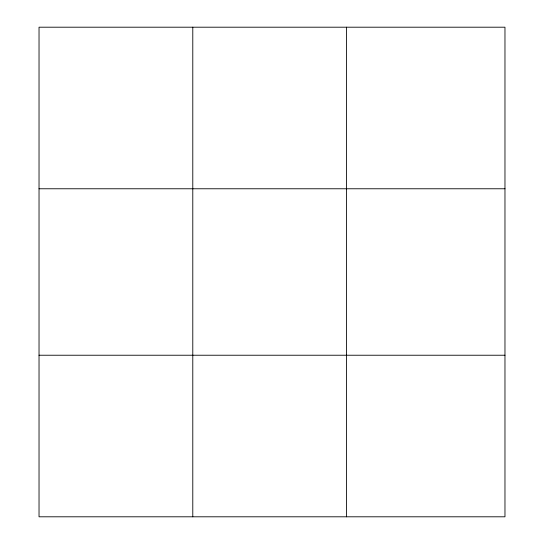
<?xml version="1.0" encoding="UTF-8"?>
<svg xmlns="http://www.w3.org/2000/svg" width="544" height="544" viewBox="0 0 544 544"><rect width="100%" height="100%" fill="white"/><g stroke="black" fill="none" stroke-linecap="round" stroke-linejoin="round"><path stroke-width="0.82" d="M192.787 516.8L192.787 27.2M346.548 516.8L346.548 27.2M504.968 188.768L504.968 27.2L39.032 27.2L39.032 516.8L504.968 516.8L504.968 188.768L39.032 188.768M39.032 355.232L504.968 355.232"/></g></svg>
